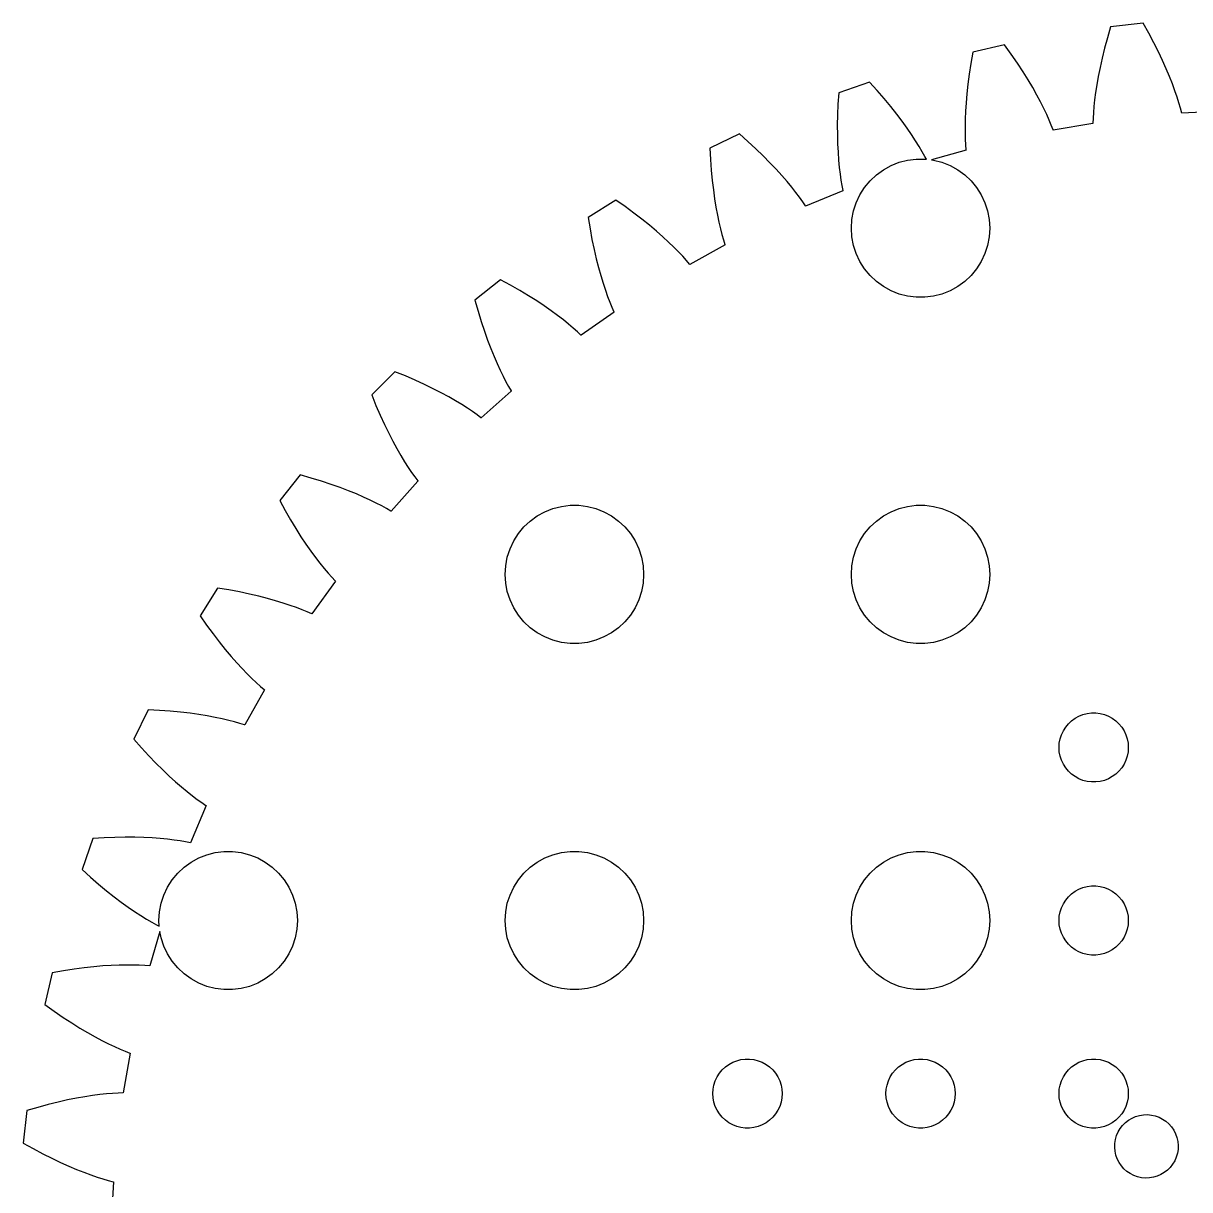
# Model space of a CAD drawing. Header units: metres. Extents: x -54 to 54, y -54 to 54.
# Drawn here: x -53.9 to -3.3, y 3.3 to 53.9 of the extents above; entities that cross this region are included whole.
import ezdxf

# ---------------------------------------------------------------- set-up
doc = ezdxf.new("R2010")
doc.units = ezdxf.units.M

msp = doc.modelspace()

# ---------------------------------------------------------------- linework, layer by layer
for p, q in [((-6.76447, 53.7177), (-6.90468, 53.2446)), ((-5.35844, 53.8762), (-6.76447, 53.7177)), ((-5.11647, 53.4461), (-5.35844, 53.8762)), ((-6.90468, 53.2446), (-7.02747, 52.7929)), ((-4.89624, 53.0331), (-5.11647, 53.4461)), ((-12.7364, 52.6226), (-12.8228, 52.1367)), ((-11.357, 52.9374), (-12.7364, 52.6226)), ((-11.0684, 52.5372), (-11.357, 52.9374)), ((-7.02747, 52.7929), (-7.13385, 52.3632)), ((-4.69691, 52.6378), (-4.89624, 53.0331)), ((-4.51752, 52.2611), (-4.69691, 52.6378)), ((-12.8228, 52.1367), (-12.8942, 51.6741)), ((-10.8033, 52.1514), (-11.0684, 52.5372)), ((-10.5609, 51.7809), (-10.8033, 52.1514)), ((-7.13385, 52.3632), (-7.22493, 51.9561)), ((-4.35709, 51.9036), (-4.51752, 52.2611)), ((-12.8942, 51.6741), (-12.9518, 51.2352)), ((-10.3405, 51.4267), (-10.5609, 51.7809)), ((-7.30177, 51.5718), (-7.36545, 51.2109)), ((-7.22493, 51.9561), (-7.30177, 51.5718)), ((-4.21471, 51.5659), (-4.35709, 51.9036)), ((-4.08936, 51.2488), (-4.21471, 51.5659)), ((-17.2127, 51.333), (-18.5482, 50.8657)), ((-16.8811, 50.9676), (-17.2127, 51.333)), ((-12.9518, 51.2352), (-12.9967, 50.8204)), ((-10.1411, 51.0894), (-10.3405, 51.4267)), ((-9.96176, 50.7698), (-10.1411, 51.0894)), ((-7.36545, 51.2109), (-7.41708, 50.8738)), ((-3.98003, 50.9527), (-4.08936, 51.2488)), ((-18.5482, 50.8657), (-18.5796, 50.3732)), ((-16.5744, 50.6139), (-16.8811, 50.9676)), ((-16.2922, 50.2729), (-16.5744, 50.6139)), ((-12.9967, 50.8204), (-13.0301, 50.43)), ((-9.80168, 50.4687), (-9.96176, 50.7698)), ((-7.45778, 50.5608), (-7.48868, 50.2723)), ((-7.41708, 50.8738), (-7.45778, 50.5608)), ((-3.88571, 50.6782), (-3.98003, 50.9527)), ((-3.80534, 50.4259), (-3.88571, 50.6782)), ((-18.5796, 50.3732), (-18.5988, 49.9055)), ((-16.0334, 49.9456), (-16.2922, 50.2729)), ((-13.0529, 50.0643), (-13.0665, 49.7235)), ((-13.0301, 50.43), (-13.0529, 50.0643)), ((-9.6599, 50.1867), (-9.80168, 50.4687)), ((-9.53543, 49.9245), (-9.6599, 50.1867)), ((-7.48868, 50.2723), (-7.51086, 50.0084)), ((-3.73788, 50.1962), (-3.80534, 50.4259)), ((-3.68224, 49.9895), (-3.73788, 50.1962)), ((-1.93741, 50.0735), (-3.6815, 49.9797)), ((-18.5988, 49.9055), (-18.6069, 49.463)), ((-15.7975, 49.6327), (-16.0334, 49.9456)), ((-15.5835, 49.3352), (-15.7975, 49.6327)), ((-13.0665, 49.7235), (-13.0719, 49.4079)), ((-9.42732, 49.6828), (-9.53543, 49.9245)), ((-9.33456, 49.4621), (-9.42732, 49.6828)), ((-7.53168, 49.5417), (-9.25433, 49.2532)), ((-7.52553, 49.7694), (-7.53378, 49.5556)), ((-7.53378, 49.5556), (-7.53168, 49.5417)), ((-7.51086, 50.0084), (-7.52553, 49.7694)), ((-3.6815, 49.9797), (-3.68224, 49.9895)), ((-22.8519, 49.083), (-24.1267, 48.4691)), ((-22.4815, 48.757), (-22.8519, 49.083)), ((-18.6069, 49.463), (-18.6051, 49.0457)), ((-18.6051, 49.0457), (-18.5945, 48.654)), ((-15.3908, 49.0539), (-15.5835, 49.3352)), ((-15.2183, 48.7896), (-15.3908, 49.0539)), ((-13.0719, 49.4079), (-13.0703, 49.1177)), ((-13.0703, 49.1177), (-13.0628, 48.853)), ((-9.25615, 49.2629), (-9.33456, 49.4621)), ((-9.25433, 49.2532), (-9.25615, 49.2629)), ((-22.1372, 48.4399), (-22.4815, 48.757)), ((-18.5945, 48.654), (-18.5763, 48.288)), ((-15.0652, 48.543), (-15.2183, 48.7896)), ((-14.9308, 48.3148), (-15.0652, 48.543)), ((-13.0628, 48.853), (-13.0506, 48.6139)), ((-13.0506, 48.6139), (-13.0349, 48.4005)), ((-24.1267, 48.4691), (-24.1028, 47.9762)), ((-21.8185, 48.1327), (-22.1372, 48.4399)), ((-21.5247, 47.8363), (-21.8185, 48.1327)), ((-18.5763, 48.288), (-18.5516, 47.9479)), ((-14.8139, 48.1059), (-14.9308, 48.3148)), ((-14.7505, 47.9864), (-14.8139, 48.1059)), ((-13.0312, 48.3869), (-14.5312, 47.9586)), ((-13.0349, 48.4005), (-13.0312, 48.3869)), ((-24.1028, 47.9762), (-24.0695, 47.5093)), ((-24.0695, 47.5093), (-24.028, 47.0686)), ((-21.2552, 47.5519), (-21.5247, 47.8363)), ((-21.0093, 47.2802), (-21.2552, 47.5519)), ((-18.5516, 47.9479), (-18.5217, 47.6337)), ((-18.5217, 47.6337), (-18.4875, 47.3455)), ((-16.9123, 47.3115), (-16.6075, 47.533)), ((-16.6075, 47.533), (-16.2773, 47.7145)), ((-16.2773, 47.7145), (-15.927, 47.8532)), ((-15.927, 47.8532), (-15.5621, 47.9469)), ((-15.5621, 47.9469), (-15.1884, 47.9941)), ((-15.1884, 47.9941), (-14.8116, 47.9941)), ((-14.8116, 47.9941), (-14.7505, 47.9864)), ((-14.5312, 47.9586), (-14.4379, 47.9469)), ((-14.4379, 47.9469), (-14.0729, 47.8532)), ((-14.0729, 47.8532), (-13.7227, 47.7145)), ((-13.7227, 47.7145), (-13.3925, 47.533)), ((-13.3925, 47.533), (-13.0877, 47.3115)), ((-24.028, 47.0686), (-23.9795, 46.6542)), ((-20.7863, 47.0222), (-21.0093, 47.2802)), ((-20.5853, 46.7789), (-20.7863, 47.0222)), ((-18.4875, 47.3455), (-18.4505, 47.0833)), ((-18.4505, 47.0833), (-18.4116, 46.847)), ((-17.427, 46.7634), (-17.1869, 47.0536)), ((-17.1869, 47.0536), (-16.9123, 47.3115)), ((-13.0877, 47.3115), (-12.8131, 47.0536)), ((-12.8131, 47.0536), (-12.5729, 46.7634)), ((-23.9795, 46.6542), (-23.9251, 46.2661)), ((-20.4056, 46.551), (-20.5853, 46.7789)), ((-20.2464, 46.3393), (-20.4056, 46.551)), ((-18.3669, 46.6236), (-19.9822, 45.9591)), ((-18.4116, 46.847), (-18.3721, 46.6367)), ((-18.3721, 46.6367), (-18.3669, 46.6236)), ((-17.6289, 46.4453), (-17.427, 46.7634)), ((-12.5729, 46.7634), (-12.3711, 46.4453)), ((-28.2038, 46.2158), (-29.4018, 45.463)), ((-27.7992, 45.9333), (-28.2038, 46.2158)), ((-23.9251, 46.2661), (-23.866, 45.9045)), ((-20.1069, 46.1448), (-20.2464, 46.3393)), ((-19.9861, 45.9681), (-20.1069, 46.1448)), ((-17.9057, 45.7461), (-17.7893, 46.1044)), ((-17.7893, 46.1044), (-17.6289, 46.4453)), ((-12.3711, 46.4453), (-12.2107, 46.1044)), ((-12.2107, 46.1044), (-12.0942, 45.7461)), ((-27.4215, 45.6567), (-27.7992, 45.9333)), ((-27.0705, 45.3871), (-27.4215, 45.6567)), ((-23.866, 45.9045), (-23.8034, 45.5693)), ((-23.8034, 45.5693), (-23.7385, 45.2604)), ((-19.9822, 45.9591), (-19.9861, 45.9681)), ((-17.9763, 45.376), (-17.9057, 45.7461)), ((-12.0942, 45.7461), (-12.0237, 45.376)), ((-29.4018, 45.463), (-29.3229, 44.9759)), ((-26.7454, 45.1255), (-27.0705, 45.3871)), ((-26.4457, 44.873), (-26.7454, 45.1255)), ((-23.7385, 45.2604), (-23.6723, 44.9778)), ((-18, 45), (-17.9763, 45.376)), ((-17.9763, 44.624), (-18, 45)), ((-12.0237, 45.376), (-12, 45)), ((-12, 45), (-12.0237, 44.624)), ((-29.3229, 44.9759), (-29.2375, 44.5157)), ((-29.2375, 44.5157), (-29.1469, 44.0824)), ((-26.1709, 44.6306), (-26.4457, 44.873)), ((-25.9204, 44.3992), (-26.1709, 44.6306)), ((-23.6723, 44.9778), (-23.6061, 44.7214)), ((-23.6061, 44.7214), (-23.541, 44.491)), ((-23.541, 44.491), (-23.4782, 44.2864)), ((-17.9057, 44.2539), (-17.9763, 44.624)), ((-12.0237, 44.624), (-12.0942, 44.2539)), ((-29.1469, 44.0824), (-29.0523, 43.676)), ((-25.6934, 44.1799), (-25.9204, 44.3992)), ((-25.4894, 43.9736), (-25.6934, 44.1799)), ((-25.3075, 43.7811), (-25.4894, 43.9736)), ((-23.4716, 44.274), (-25.0023, 43.4328)), ((-23.4782, 44.2864), (-23.4716, 44.274)), ((-17.7893, 43.8956), (-17.9057, 44.2539)), ((-12.0942, 44.2539), (-12.2107, 43.8956)), ((-29.0523, 43.676), (-28.9548, 43.2965)), ((-25.147, 43.6034), (-25.3075, 43.7811)), ((-25.0072, 43.4414), (-25.147, 43.6034)), ((-17.6289, 43.5547), (-17.7893, 43.8956)), ((-17.427, 43.2366), (-17.6289, 43.5547)), ((-12.3711, 43.5547), (-12.5729, 43.2366)), ((-12.2107, 43.8956), (-12.3711, 43.5547)), ((-28.9548, 43.2965), (-28.8556, 42.9437)), ((-25.0023, 43.4328), (-25.0072, 43.4414)), ((-17.1869, 42.9464), (-17.427, 43.2366)), ((-12.5729, 43.2366), (-12.8131, 42.9464)), ((-33.201, 42.7674), (-34.3072, 41.8852)), ((-32.7673, 42.532), (-33.201, 42.7674)), ((-32.3611, 42.2994), (-32.7673, 42.532)), ((-28.8556, 42.9437), (-28.7559, 42.6176)), ((-28.7559, 42.6176), (-28.6568, 42.3179)), ((-16.9123, 42.6885), (-17.1869, 42.9464)), ((-16.6075, 42.467), (-16.9123, 42.6885)), ((-16.2773, 42.2855), (-16.6075, 42.467)), ((-13.3925, 42.467), (-13.7227, 42.2855)), ((-13.0877, 42.6885), (-13.3925, 42.467)), ((-12.8131, 42.9464), (-13.0877, 42.6885)), ((-31.982, 42.0708), (-32.3611, 42.2994)), ((-31.6297, 41.8473), (-31.982, 42.0708)), ((-28.6568, 42.3179), (-28.5594, 42.0445)), ((-28.5594, 42.0445), (-28.4649, 41.7972)), ((-15.927, 42.1468), (-16.2773, 42.2855)), ((-15.5621, 42.0531), (-15.927, 42.1468)), ((-15.1884, 42.0059), (-15.5621, 42.0531)), ((-14.8116, 42.0059), (-15.1884, 42.0059)), ((-14.4379, 42.0531), (-14.8116, 42.0059)), ((-14.0729, 42.1468), (-14.4379, 42.0531)), ((-13.7227, 42.2855), (-14.0729, 42.1468)), ((-34.3072, 41.8852), (-34.1742, 41.41)), ((-31.3036, 41.6299), (-31.6297, 41.8473)), ((-31.0034, 41.4198), (-31.3036, 41.6299)), ((-28.4649, 41.7972), (-28.3744, 41.5755)), ((-28.3744, 41.5755), (-28.2891, 41.3792)), ((-34.1742, 41.41), (-34.0379, 40.9622)), ((-34.0379, 40.9622), (-33.8993, 40.5418)), ((-30.7286, 41.2179), (-31.0034, 41.4198)), ((-30.4785, 41.0254), (-30.7286, 41.2179)), ((-30.2526, 40.8432), (-30.4785, 41.0254)), ((-28.2811, 41.3677), (-29.708, 40.3603)), ((-28.2891, 41.3792), (-28.2811, 41.3677)), ((-33.8993, 40.5418), (-33.7598, 40.1485)), ((-30.0503, 40.6723), (-30.2526, 40.8432)), ((-29.8709, 40.5137), (-30.0503, 40.6723)), ((-29.7139, 40.3683), (-29.8709, 40.5137)), ((-33.7598, 40.1485), (-33.6205, 39.7823)), ((-29.708, 40.3603), (-29.7139, 40.3683)), ((-33.6205, 39.7823), (-33.4824, 39.4429)), ((-33.4824, 39.4429), (-33.3467, 39.13)), ((-33.3467, 39.13), (-33.2147, 38.8433)), ((-37.7806, 38.7811), (-38.7811, 37.7806)), ((-37.3233, 38.5958), (-37.7806, 38.7811)), ((-36.8936, 38.4101), (-37.3233, 38.5958)), ((-36.4913, 38.2254), (-36.8936, 38.4101)), ((-33.2147, 38.8433), (-33.0873, 38.5825)), ((-33.0873, 38.5825), (-32.9657, 38.3473)), ((-36.1162, 38.0428), (-36.4913, 38.2254)), ((-35.7679, 37.8633), (-36.1162, 38.0428)), ((-32.735, 37.9411), (-34.0402, 36.7803)), ((-32.9657, 38.3473), (-32.851, 38.1371)), ((-32.851, 38.1371), (-32.7442, 37.9517)), ((-32.7442, 37.9517), (-32.735, 37.9411)), ((-38.7811, 37.7806), (-38.5958, 37.3233)), ((-35.446, 37.688), (-35.7679, 37.8633)), ((-35.1503, 37.5182), (-35.446, 37.688)), ((-34.8802, 37.3549), (-35.1503, 37.5182)), ((-38.5958, 37.3233), (-38.4101, 36.8936)), ((-38.4101, 36.8936), (-38.2254, 36.4913)), ((-34.6353, 37.1991), (-34.8802, 37.3549)), ((-34.4152, 37.052), (-34.6353, 37.1991)), ((-34.2192, 36.9144), (-34.4152, 37.052)), ((-34.0469, 36.7876), (-34.2192, 36.9144)), ((-38.2254, 36.4913), (-38.0428, 36.1162)), ((-34.0402, 36.7803), (-34.0469, 36.7876)), ((-38.0428, 36.1162), (-37.8633, 35.7679)), ((-37.8633, 35.7679), (-37.688, 35.446)), ((-37.688, 35.446), (-37.5182, 35.1503)), ((-37.5182, 35.1503), (-37.3549, 34.8802)), ((-37.3549, 34.8802), (-37.1991, 34.6353)), ((-37.1991, 34.6353), (-37.052, 34.4152)), ((-37.052, 34.4152), (-36.9144, 34.2192)), ((-41.8852, 34.3072), (-42.7674, 33.201)), ((-41.41, 34.1742), (-41.8852, 34.3072)), ((-40.9622, 34.0379), (-41.41, 34.1742)), ((-40.5418, 33.8993), (-40.9622, 34.0379)), ((-40.1485, 33.7598), (-40.5418, 33.8993)), ((-36.7773, 34.0373), (-37.9442, 32.7377)), ((-36.9144, 34.2192), (-36.7876, 34.0469)), ((-36.7876, 34.0469), (-36.7773, 34.0373)), ((-39.7823, 33.6205), (-40.1485, 33.7598)), ((-39.4429, 33.4824), (-39.7823, 33.6205)), ((-39.13, 33.3467), (-39.4429, 33.4824)), ((-42.7674, 33.201), (-42.532, 32.7673)), ((-38.8433, 33.2147), (-39.13, 33.3467)), ((-38.5825, 33.0873), (-38.8433, 33.2147)), ((-38.3473, 32.9657), (-38.5825, 33.0873)), ((-38.1371, 32.851), (-38.3473, 32.9657)), ((-37.9517, 32.7442), (-38.1371, 32.851)), ((-31.2773, 32.7145), (-30.927, 32.8532)), ((-30.927, 32.8532), (-30.5621, 32.9469)), ((-30.5621, 32.9469), (-30.1884, 32.9941)), ((-30.1884, 32.9941), (-29.8116, 32.9941)), ((-29.8116, 32.9941), (-29.4379, 32.9469)), ((-29.4379, 32.9469), (-29.0729, 32.8532)), ((-29.0729, 32.8532), (-28.7227, 32.7145)), ((-16.2773, 32.7145), (-15.927, 32.8532)), ((-15.927, 32.8532), (-15.5621, 32.9469)), ((-15.5621, 32.9469), (-15.1884, 32.9941)), ((-15.1884, 32.9941), (-14.8116, 32.9941)), ((-14.8116, 32.9941), (-14.4379, 32.9469)), ((-14.4379, 32.9469), (-14.0729, 32.8532)), ((-14.0729, 32.8532), (-13.7227, 32.7145)), ((-42.532, 32.7673), (-42.2994, 32.3611)), ((-42.2994, 32.3611), (-42.0708, 31.982)), ((-37.9442, 32.7377), (-37.9517, 32.7442)), ((-31.9123, 32.3115), (-31.6075, 32.533)), ((-31.6075, 32.533), (-31.2773, 32.7145)), ((-28.7227, 32.7145), (-28.3925, 32.533)), ((-28.3925, 32.533), (-28.0877, 32.3115)), ((-16.9123, 32.3115), (-16.6075, 32.533)), ((-16.6075, 32.533), (-16.2773, 32.7145)), ((-13.7227, 32.7145), (-13.3925, 32.533)), ((-13.3925, 32.533), (-13.0877, 32.3115)), ((-42.0708, 31.982), (-41.8473, 31.6297)), ((-32.427, 31.7634), (-32.1869, 32.0536)), ((-32.1869, 32.0536), (-31.9123, 32.3115)), ((-28.0877, 32.3115), (-27.8131, 32.0536)), ((-27.8131, 32.0536), (-27.5729, 31.7634)), ((-17.427, 31.7634), (-17.1869, 32.0536)), ((-17.1869, 32.0536), (-16.9123, 32.3115)), ((-13.0877, 32.3115), (-12.8131, 32.0536)), ((-12.8131, 32.0536), (-12.5729, 31.7634)), ((-41.8473, 31.6297), (-41.6299, 31.3036)), ((-32.7893, 31.1044), (-32.6289, 31.4453)), ((-32.6289, 31.4453), (-32.427, 31.7634)), ((-27.5729, 31.7634), (-27.3711, 31.4453)), ((-27.3711, 31.4453), (-27.2107, 31.1044)), ((-17.7893, 31.1044), (-17.6289, 31.4453)), ((-17.6289, 31.4453), (-17.427, 31.7634)), ((-12.5729, 31.7634), (-12.3711, 31.4453)), ((-12.3711, 31.4453), (-12.2107, 31.1044)), ((-41.6299, 31.3036), (-41.4198, 31.0034)), ((-41.4198, 31.0034), (-41.2179, 30.7286)), ((-32.9057, 30.7461), (-32.7893, 31.1044)), ((-27.2107, 31.1044), (-27.0942, 30.7461)), ((-17.9057, 30.7461), (-17.7893, 31.1044)), ((-12.2107, 31.1044), (-12.0942, 30.7461)), ((-41.2179, 30.7286), (-41.0254, 30.4785)), ((-41.0254, 30.4785), (-40.8432, 30.2526)), ((-33, 30), (-32.9763, 30.376)), ((-32.9763, 30.376), (-32.9057, 30.7461)), ((-27.0942, 30.7461), (-27.0237, 30.376)), ((-27.0237, 30.376), (-27, 30)), ((-18, 30), (-17.9763, 30.376)), ((-17.9763, 30.376), (-17.9057, 30.7461)), ((-12.0942, 30.7461), (-12.0237, 30.376)), ((-12.0237, 30.376), (-12, 30)), ((-40.8432, 30.2526), (-40.6723, 30.0503)), ((-40.6723, 30.0503), (-40.5137, 29.8709)), ((-40.5137, 29.8709), (-40.3683, 29.7139)), ((-32.9763, 29.624), (-33, 30)), ((-27, 30), (-27.0237, 29.624)), ((-17.9763, 29.624), (-18, 30)), ((-12, 30), (-12.0237, 29.624)), ((-45.463, 29.4018), (-46.2158, 28.2038)), ((-44.9759, 29.3229), (-45.463, 29.4018)), ((-44.5157, 29.2375), (-44.9759, 29.3229)), ((-40.357, 29.7056), (-41.3711, 28.2835)), ((-40.3683, 29.7139), (-40.357, 29.7056)), ((-32.9057, 29.2539), (-32.9763, 29.624)), ((-27.0237, 29.624), (-27.0942, 29.2539)), ((-17.9057, 29.2539), (-17.9763, 29.624)), ((-12.0237, 29.624), (-12.0942, 29.2539)), ((-44.0824, 29.1469), (-44.5157, 29.2375)), ((-43.676, 29.0523), (-44.0824, 29.1469)), ((-43.2965, 28.9548), (-43.676, 29.0523)), ((-42.9437, 28.8556), (-43.2965, 28.9548)), ((-42.6176, 28.7559), (-42.9437, 28.8556)), ((-32.7893, 28.8956), (-32.9057, 29.2539)), ((-32.6289, 28.5547), (-32.7893, 28.8956)), ((-27.2107, 28.8956), (-27.3711, 28.5547)), ((-27.0942, 29.2539), (-27.2107, 28.8956)), ((-17.7893, 28.8956), (-17.9057, 29.2539)), ((-17.6289, 28.5547), (-17.7893, 28.8956)), ((-12.2107, 28.8956), (-12.3711, 28.5547)), ((-12.0942, 29.2539), (-12.2107, 28.8956)), ((-42.3179, 28.6568), (-42.6176, 28.7559)), ((-42.0445, 28.5594), (-42.3179, 28.6568)), ((-41.7972, 28.4649), (-42.0445, 28.5594)), ((-41.5755, 28.3744), (-41.7972, 28.4649)), ((-41.3792, 28.2891), (-41.5755, 28.3744)), ((-32.427, 28.2366), (-32.6289, 28.5547)), ((-27.3711, 28.5547), (-27.5729, 28.2366)), ((-17.427, 28.2366), (-17.6289, 28.5547)), ((-12.3711, 28.5547), (-12.5729, 28.2366)), ((-46.2158, 28.2038), (-45.9333, 27.7992)), ((-45.9333, 27.7992), (-45.6567, 27.4215)), ((-41.3711, 28.2835), (-41.3792, 28.2891)), ((-32.1869, 27.9464), (-32.427, 28.2366)), ((-31.9123, 27.6884), (-32.1869, 27.9464)), ((-27.8131, 27.9464), (-28.0877, 27.6884)), ((-27.5729, 28.2366), (-27.8131, 27.9464)), ((-17.1869, 27.9464), (-17.427, 28.2366)), ((-16.9123, 27.6884), (-17.1869, 27.9464)), ((-12.8131, 27.9464), (-13.0877, 27.6884)), ((-12.5729, 28.2366), (-12.8131, 27.9464)), ((-45.6567, 27.4215), (-45.3871, 27.0705)), ((-31.6075, 27.467), (-31.9123, 27.6884)), ((-31.2773, 27.2855), (-31.6075, 27.467)), ((-28.3925, 27.467), (-28.7227, 27.2855)), ((-28.0877, 27.6884), (-28.3925, 27.467)), ((-16.6075, 27.467), (-16.9123, 27.6884)), ((-16.2773, 27.2855), (-16.6075, 27.467)), ((-13.3925, 27.467), (-13.7227, 27.2855)), ((-13.0877, 27.6884), (-13.3925, 27.467)), ((-45.3871, 27.0705), (-45.1255, 26.7454)), ((-30.927, 27.1468), (-31.2773, 27.2855)), ((-30.5621, 27.0531), (-30.927, 27.1468)), ((-30.1884, 27.0059), (-30.5621, 27.0531)), ((-29.8116, 27.0059), (-30.1884, 27.0059)), ((-29.4379, 27.0531), (-29.8116, 27.0059)), ((-29.0729, 27.1468), (-29.4379, 27.0531)), ((-28.7227, 27.2855), (-29.0729, 27.1468)), ((-15.927, 27.1468), (-16.2773, 27.2855)), ((-15.5621, 27.0531), (-15.927, 27.1468)), ((-15.1884, 27.0059), (-15.5621, 27.0531)), ((-14.8116, 27.0059), (-15.1884, 27.0059)), ((-14.4379, 27.0531), (-14.8116, 27.0059)), ((-14.0729, 27.1468), (-14.4379, 27.0531)), ((-13.7227, 27.2855), (-14.0729, 27.1468)), ((-45.1255, 26.7454), (-44.873, 26.4457)), ((-44.873, 26.4457), (-44.6306, 26.1709)), ((-44.6306, 26.1709), (-44.3992, 25.9204)), ((-44.3992, 25.9204), (-44.1799, 25.6934)), ((-44.1799, 25.6934), (-43.9736, 25.4894)), ((-43.9736, 25.4894), (-43.7811, 25.3075)), ((-43.7811, 25.3075), (-43.6034, 25.147)), ((-43.4292, 25.0002), (-44.2777, 23.4736)), ((-43.6034, 25.147), (-43.4414, 25.0072)), ((-43.4414, 25.0072), (-43.4292, 25.0002)), ((-48.4691, 24.1267), (-49.083, 22.8519)), ((-47.9762, 24.1028), (-48.4691, 24.1267)), ((-47.5093, 24.0695), (-47.9762, 24.1028)), ((-47.0686, 24.028), (-47.5093, 24.0695)), ((-46.6542, 23.9795), (-47.0686, 24.028)), ((-46.2661, 23.9251), (-46.6542, 23.9795)), ((-45.9045, 23.866), (-46.2661, 23.9251)), ((-45.5693, 23.8034), (-45.9045, 23.866)), ((-45.2604, 23.7385), (-45.5693, 23.8034)), ((-8.45613, 23.6558), (-8.30373, 23.7665)), ((-8.30373, 23.7665), (-8.13866, 23.8572)), ((-8.13866, 23.8572), (-7.96352, 23.9266)), ((-7.96352, 23.9266), (-7.78107, 23.9734)), ((-7.78107, 23.9734), (-7.59418, 23.997)), ((-7.59418, 23.997), (-7.40581, 23.997)), ((-7.40581, 23.997), (-7.21892, 23.9734)), ((-7.21892, 23.9734), (-7.03647, 23.9266)), ((-7.03647, 23.9266), (-6.86133, 23.8572)), ((-6.86133, 23.8572), (-6.69626, 23.7665)), ((-6.69626, 23.7665), (-6.54385, 23.6558)), ((-44.9778, 23.6723), (-45.2604, 23.7385)), ((-44.7214, 23.6061), (-44.9778, 23.6723)), ((-44.491, 23.541), (-44.7214, 23.6061)), ((-44.2864, 23.4782), (-44.491, 23.541)), ((-44.2777, 23.4736), (-44.2864, 23.4782)), ((-8.81445, 23.2226), (-8.71352, 23.3817)), ((-8.71352, 23.3817), (-8.59344, 23.5268)), ((-8.59344, 23.5268), (-8.45613, 23.6558)), ((-6.54385, 23.6558), (-6.40654, 23.5268)), ((-6.40654, 23.5268), (-6.28647, 23.3817)), ((-6.28647, 23.3817), (-6.18553, 23.2226)), ((-49.083, 22.8519), (-48.757, 22.4815)), ((-8.98816, 22.688), (-8.95287, 22.873)), ((-8.95287, 22.873), (-8.89465, 23.0522)), ((-8.89465, 23.0522), (-8.81445, 23.2226)), ((-6.18553, 23.2226), (-6.10533, 23.0522)), ((-6.10533, 23.0522), (-6.04712, 22.873)), ((-6.04712, 22.873), (-6.01183, 22.688)), ((-48.757, 22.4815), (-48.4399, 22.1372)), ((-9, 22.5), (-8.98816, 22.688)), ((-8.98816, 22.312), (-9, 22.5)), ((-8.95287, 22.127), (-8.98816, 22.312)), ((-6.01183, 22.312), (-6.04712, 22.127)), ((-6.01183, 22.688), (-6, 22.5)), ((-6, 22.5), (-6.01183, 22.312)), ((-48.4399, 22.1372), (-48.1327, 21.8185)), ((-48.1327, 21.8185), (-47.8363, 21.5247)), ((-8.89465, 21.9478), (-8.95287, 22.127)), ((-8.81445, 21.7774), (-8.89465, 21.9478)), ((-8.71352, 21.6183), (-8.81445, 21.7774)), ((-6.18553, 21.7774), (-6.28647, 21.6183)), ((-6.10533, 21.9478), (-6.18553, 21.7774)), ((-6.04712, 22.127), (-6.10533, 21.9478)), ((-47.8363, 21.5247), (-47.5519, 21.2552)), ((-47.5519, 21.2552), (-47.2802, 21.0093)), ((-8.59344, 21.4732), (-8.71352, 21.6183)), ((-8.45613, 21.3442), (-8.59344, 21.4732)), ((-8.30373, 21.2335), (-8.45613, 21.3442)), ((-8.13866, 21.1427), (-8.30373, 21.2335)), ((-6.69626, 21.2335), (-6.86133, 21.1427)), ((-6.54385, 21.3442), (-6.69626, 21.2335)), ((-6.40654, 21.4732), (-6.54385, 21.3442)), ((-6.28647, 21.6183), (-6.40654, 21.4732)), ((-47.2802, 21.0093), (-47.0222, 20.7863)), ((-47.0222, 20.7863), (-46.7789, 20.5853)), ((-7.96352, 21.0734), (-8.13866, 21.1427)), ((-7.78107, 21.0266), (-7.96352, 21.0734)), ((-7.59418, 21.003), (-7.78107, 21.0266)), ((-7.40581, 21.003), (-7.59418, 21.003)), ((-7.21892, 21.0266), (-7.40581, 21.003)), ((-7.03647, 21.0734), (-7.21892, 21.0266)), ((-6.86133, 21.1427), (-7.03647, 21.0734)), ((-46.7789, 20.5853), (-46.551, 20.4056)), ((-46.551, 20.4056), (-46.3393, 20.2464)), ((-46.3393, 20.2464), (-46.1448, 20.1069)), ((-45.9553, 19.9805), (-46.6275, 18.3684)), ((-46.1448, 20.1069), (-45.9681, 19.9861)), ((-45.9681, 19.9861), (-45.9553, 19.9805)), ((-50.8657, 18.5482), (-51.333, 17.2127)), ((-50.3732, 18.5796), (-50.8657, 18.5482)), ((-49.9055, 18.5988), (-50.3732, 18.5796)), ((-49.463, 18.6069), (-49.9055, 18.5988)), ((-49.0457, 18.6051), (-49.463, 18.6069)), ((-48.654, 18.5945), (-49.0457, 18.6051)), ((-48.288, 18.5763), (-48.654, 18.5945)), ((-47.9479, 18.5516), (-48.288, 18.5763)), ((-47.6337, 18.5217), (-47.9479, 18.5516)), ((-47.3455, 18.4875), (-47.6337, 18.5217)), ((-47.0833, 18.4505), (-47.3455, 18.4875)), ((-46.847, 18.4116), (-47.0833, 18.4505)), ((-46.6367, 18.3721), (-46.847, 18.4116)), ((-46.6275, 18.3684), (-46.6367, 18.3721)), ((-46.6075, 17.533), (-46.2773, 17.7145)), ((-46.2773, 17.7145), (-45.927, 17.8532)), ((-45.927, 17.8532), (-45.5621, 17.9469)), ((-45.5621, 17.9469), (-45.1884, 17.9941)), ((-45.1884, 17.9941), (-44.8116, 17.9941)), ((-44.8116, 17.9941), (-44.4379, 17.9469)), ((-44.4379, 17.9469), (-44.0729, 17.8532)), ((-44.0729, 17.8532), (-43.7227, 17.7145)), ((-43.7227, 17.7145), (-43.3925, 17.533)), ((-31.6075, 17.533), (-31.2773, 17.7145)), ((-31.2773, 17.7145), (-30.927, 17.8532)), ((-30.927, 17.8532), (-30.5621, 17.9469)), ((-30.5621, 17.9469), (-30.1884, 17.9941)), ((-30.1884, 17.9941), (-29.8116, 17.9941)), ((-29.8116, 17.9941), (-29.4379, 17.9469)), ((-29.4379, 17.9469), (-29.0729, 17.8532)), ((-29.0729, 17.8532), (-28.7227, 17.7145)), ((-28.7227, 17.7145), (-28.3925, 17.533)), ((-16.6075, 17.533), (-16.2773, 17.7145)), ((-16.2773, 17.7145), (-15.927, 17.8532)), ((-15.927, 17.8532), (-15.5621, 17.9469)), ((-15.5621, 17.9469), (-15.1884, 17.9941)), ((-15.1884, 17.9941), (-14.8116, 17.9941)), ((-14.8116, 17.9941), (-14.4379, 17.9469)), ((-14.4379, 17.9469), (-14.0729, 17.8532)), ((-14.0729, 17.8532), (-13.7227, 17.7145)), ((-13.7227, 17.7145), (-13.3925, 17.533)), ((-51.333, 17.2127), (-50.9676, 16.8811)), ((-47.1869, 17.0536), (-46.9123, 17.3115)), ((-46.9123, 17.3115), (-46.6075, 17.533)), ((-43.3925, 17.533), (-43.0877, 17.3115)), ((-43.0877, 17.3115), (-42.8131, 17.0536)), ((-32.1869, 17.0536), (-31.9123, 17.3115)), ((-31.9123, 17.3115), (-31.6075, 17.533)), ((-28.3925, 17.533), (-28.0877, 17.3115)), ((-28.0877, 17.3115), (-27.8131, 17.0536)), ((-17.1869, 17.0536), (-16.9123, 17.3115)), ((-16.9123, 17.3115), (-16.6075, 17.533)), ((-13.3925, 17.533), (-13.0877, 17.3115)), ((-13.0877, 17.3115), (-12.8131, 17.0536)), ((-50.9676, 16.8811), (-50.6139, 16.5744)), ((-47.6289, 16.4453), (-47.427, 16.7634)), ((-47.427, 16.7634), (-47.1869, 17.0536)), ((-42.8131, 17.0536), (-42.5729, 16.7634)), ((-42.5729, 16.7634), (-42.3711, 16.4453)), ((-32.6289, 16.4453), (-32.427, 16.7634)), ((-32.427, 16.7634), (-32.1869, 17.0536)), ((-27.8131, 17.0536), (-27.5729, 16.7634)), ((-27.5729, 16.7634), (-27.3711, 16.4453)), ((-17.6289, 16.4453), (-17.427, 16.7634)), ((-17.427, 16.7634), (-17.1869, 17.0536)), ((-12.8131, 17.0536), (-12.5729, 16.7634)), ((-12.5729, 16.7634), (-12.3711, 16.4453)), ((-50.6139, 16.5744), (-50.2729, 16.2922)), ((-50.2729, 16.2922), (-49.9456, 16.0334)), ((-47.7893, 16.1044), (-47.6289, 16.4453)), ((-42.3711, 16.4453), (-42.2107, 16.1044)), ((-32.7893, 16.1044), (-32.6289, 16.4453)), ((-27.3711, 16.4453), (-27.2107, 16.1044)), ((-17.7893, 16.1044), (-17.6289, 16.4453)), ((-12.3711, 16.4453), (-12.2107, 16.1044)), ((-8.45613, 16.1558), (-8.30373, 16.2665)), ((-8.30373, 16.2665), (-8.13866, 16.3572)), ((-8.13866, 16.3572), (-7.96352, 16.4266)), ((-7.96352, 16.4266), (-7.78107, 16.4734)), ((-7.78107, 16.4734), (-7.59418, 16.497)), ((-7.59418, 16.497), (-7.40581, 16.497)), ((-7.40581, 16.497), (-7.21892, 16.4734)), ((-7.21892, 16.4734), (-7.03647, 16.4266)), ((-7.03647, 16.4266), (-6.86133, 16.3572)), ((-6.86133, 16.3572), (-6.69626, 16.2665)), ((-6.69626, 16.2665), (-6.54385, 16.1558)), ((-49.9456, 16.0334), (-49.6327, 15.7975)), ((-49.6327, 15.7975), (-49.3352, 15.5835)), ((-47.9763, 15.376), (-47.9057, 15.7461)), ((-47.9057, 15.7461), (-47.7893, 16.1044)), ((-42.2107, 16.1044), (-42.0942, 15.7461)), ((-42.0942, 15.7461), (-42.0237, 15.376)), ((-32.9763, 15.376), (-32.9057, 15.7461)), ((-32.9057, 15.7461), (-32.7893, 16.1044)), ((-27.2107, 16.1044), (-27.0942, 15.7461)), ((-27.0942, 15.7461), (-27.0237, 15.376)), ((-17.9763, 15.376), (-17.9057, 15.7461)), ((-17.9057, 15.7461), (-17.7893, 16.1044)), ((-12.2107, 16.1044), (-12.0942, 15.7461)), ((-12.0942, 15.7461), (-12.0237, 15.376)), ((-8.89465, 15.5522), (-8.81445, 15.7226)), ((-8.81445, 15.7226), (-8.71352, 15.8817)), ((-8.71352, 15.8817), (-8.59344, 16.0268)), ((-8.59344, 16.0268), (-8.45613, 16.1558)), ((-6.54385, 16.1558), (-6.40654, 16.0268)), ((-6.40654, 16.0268), (-6.28647, 15.8817)), ((-6.28647, 15.8817), (-6.18553, 15.7226)), ((-6.18553, 15.7226), (-6.10533, 15.5522)), ((-49.3352, 15.5835), (-49.0539, 15.3908)), ((-49.0539, 15.3908), (-48.7896, 15.2183)), ((-48.7896, 15.2183), (-48.543, 15.0652)), ((-48, 15), (-47.9763, 15.376)), ((-42.0237, 15.376), (-42, 15)), ((-33, 15), (-32.9763, 15.376)), ((-27.0237, 15.376), (-27, 15)), ((-18, 15), (-17.9763, 15.376)), ((-12.0237, 15.376), (-12, 15)), ((-9, 15), (-8.98816, 15.188)), ((-8.98816, 15.188), (-8.95287, 15.373)), ((-8.95287, 15.373), (-8.89465, 15.5522)), ((-6.10533, 15.5522), (-6.04712, 15.373)), ((-6.04712, 15.373), (-6.01183, 15.188)), ((-6.01183, 15.188), (-6, 15)), ((-48.543, 15.0652), (-48.3148, 14.9308)), ((-48.3148, 14.9308), (-48.1059, 14.8139)), ((-48.1059, 14.8139), (-47.9842, 14.7494)), ((-47.9842, 14.7494), (-48, 15)), ((-42, 15), (-42.0237, 14.624)), ((-32.9763, 14.624), (-33, 15)), ((-27, 15), (-27.0237, 14.624)), ((-17.9763, 14.624), (-18, 15)), ((-12, 15), (-12.0237, 14.624)), ((-8.98816, 14.812), (-9, 15)), ((-8.95287, 14.627), (-8.98816, 14.812)), ((-6.01183, 14.812), (-6.04712, 14.627)), ((-6, 15), (-6.01183, 14.812)), ((-47.9573, 14.5241), (-48.3909, 13.0323)), ((-47.9057, 14.2539), (-47.9573, 14.5241)), ((-47.7893, 13.8956), (-47.9057, 14.2539)), ((-42.0942, 14.2539), (-42.2107, 13.8956)), ((-42.0237, 14.624), (-42.0942, 14.2539)), ((-32.9057, 14.2539), (-32.9763, 14.624)), ((-32.7893, 13.8956), (-32.9057, 14.2539)), ((-27.0942, 14.2539), (-27.2107, 13.8956)), ((-27.0237, 14.624), (-27.0942, 14.2539)), ((-17.9057, 14.2539), (-17.9763, 14.624)), ((-17.7893, 13.8956), (-17.9057, 14.2539)), ((-12.0942, 14.2539), (-12.2107, 13.8956)), ((-12.0237, 14.624), (-12.0942, 14.2539)), ((-8.89465, 14.4478), (-8.95287, 14.627)), ((-8.81445, 14.2774), (-8.89465, 14.4478)), ((-8.71352, 14.1183), (-8.81445, 14.2774)), ((-6.18553, 14.2774), (-6.28647, 14.1183)), ((-6.10533, 14.4478), (-6.18553, 14.2774)), ((-6.04712, 14.627), (-6.10533, 14.4478)), ((-47.6289, 13.5547), (-47.7893, 13.8956)), ((-42.2107, 13.8956), (-42.3711, 13.5547)), ((-32.6289, 13.5547), (-32.7893, 13.8956)), ((-27.2107, 13.8956), (-27.3711, 13.5547)), ((-17.6289, 13.5547), (-17.7893, 13.8956)), ((-12.2107, 13.8956), (-12.3711, 13.5547)), ((-8.59344, 13.9732), (-8.71352, 14.1183)), ((-8.45613, 13.8442), (-8.59344, 13.9732)), ((-8.30373, 13.7335), (-8.45613, 13.8442)), ((-8.13866, 13.6427), (-8.30373, 13.7335)), ((-6.69626, 13.7335), (-6.86133, 13.6427)), ((-6.54385, 13.8442), (-6.69626, 13.7335)), ((-6.40654, 13.9732), (-6.54385, 13.8442)), ((-6.28647, 14.1183), (-6.40654, 13.9732)), ((-47.427, 13.2366), (-47.6289, 13.5547)), ((-47.1869, 12.9464), (-47.427, 13.2366)), ((-42.5729, 13.2366), (-42.8131, 12.9464)), ((-42.3711, 13.5547), (-42.5729, 13.2366)), ((-32.427, 13.2366), (-32.6289, 13.5547)), ((-32.1869, 12.9464), (-32.427, 13.2366)), ((-27.5729, 13.2366), (-27.8131, 12.9464)), ((-27.3711, 13.5547), (-27.5729, 13.2366)), ((-17.427, 13.2366), (-17.6289, 13.5547)), ((-17.1869, 12.9464), (-17.427, 13.2366)), ((-12.5729, 13.2366), (-12.8131, 12.9464)), ((-12.3711, 13.5547), (-12.5729, 13.2366)), ((-7.96352, 13.5734), (-8.13866, 13.6427)), ((-7.78107, 13.5266), (-7.96352, 13.5734)), ((-7.59418, 13.5029), (-7.78107, 13.5266)), ((-7.40581, 13.5029), (-7.59418, 13.5029)), ((-7.21892, 13.5266), (-7.40581, 13.5029)), ((-7.03647, 13.5734), (-7.21892, 13.5266)), ((-6.86133, 13.6427), (-7.03647, 13.5734)), ((-52.6226, 12.7364), (-52.9374, 11.357)), ((-52.1367, 12.8228), (-52.6226, 12.7364)), ((-51.6741, 12.8942), (-52.1367, 12.8228)), ((-51.2352, 12.9518), (-51.6741, 12.8942)), ((-50.8204, 12.9967), (-51.2352, 12.9518)), ((-50.43, 13.0301), (-50.8204, 12.9967)), ((-50.0643, 13.0529), (-50.43, 13.0301)), ((-49.7235, 13.0665), (-50.0643, 13.0529)), ((-49.4079, 13.0719), (-49.7235, 13.0665)), ((-49.1177, 13.0703), (-49.4079, 13.0719)), ((-48.853, 13.0628), (-49.1177, 13.0703)), ((-48.6139, 13.0506), (-48.853, 13.0628)), ((-48.4005, 13.0349), (-48.6139, 13.0506)), ((-48.3909, 13.0323), (-48.4005, 13.0349)), ((-46.9123, 12.6884), (-47.1869, 12.9464)), ((-46.6075, 12.467), (-46.9123, 12.6884)), ((-43.0877, 12.6884), (-43.3925, 12.467)), ((-42.8131, 12.9464), (-43.0877, 12.6884)), ((-31.9123, 12.6884), (-32.1869, 12.9464)), ((-31.6075, 12.467), (-31.9123, 12.6884)), ((-28.0877, 12.6884), (-28.3925, 12.467)), ((-27.8131, 12.9464), (-28.0877, 12.6884)), ((-16.9123, 12.6884), (-17.1869, 12.9464)), ((-16.6075, 12.467), (-16.9123, 12.6884)), ((-13.0877, 12.6884), (-13.3925, 12.467)), ((-12.8131, 12.9464), (-13.0877, 12.6884)), ((-46.2773, 12.2855), (-46.6075, 12.467)), ((-45.927, 12.1468), (-46.2773, 12.2855)), ((-45.5621, 12.0531), (-45.927, 12.1468)), ((-44.0729, 12.1468), (-44.4379, 12.0531)), ((-43.7227, 12.2855), (-44.0729, 12.1468)), ((-43.3925, 12.467), (-43.7227, 12.2855)), ((-31.2773, 12.2855), (-31.6075, 12.467)), ((-30.927, 12.1468), (-31.2773, 12.2855)), ((-30.5621, 12.0531), (-30.927, 12.1468)), ((-29.0729, 12.1468), (-29.4379, 12.0531)), ((-28.7227, 12.2855), (-29.0729, 12.1468)), ((-28.3925, 12.467), (-28.7227, 12.2855)), ((-16.2773, 12.2855), (-16.6075, 12.467)), ((-15.927, 12.1468), (-16.2773, 12.2855)), ((-15.5621, 12.0531), (-15.927, 12.1468)), ((-14.0729, 12.1468), (-14.4379, 12.0531)), ((-13.7227, 12.2855), (-14.0729, 12.1468)), ((-13.3925, 12.467), (-13.7227, 12.2855)), ((-45.1884, 12.0059), (-45.5621, 12.0531)), ((-44.8116, 12.0059), (-45.1884, 12.0059)), ((-44.4379, 12.0531), (-44.8116, 12.0059)), ((-30.1884, 12.0059), (-30.5621, 12.0531)), ((-29.8116, 12.0059), (-30.1884, 12.0059)), ((-29.4379, 12.0531), (-29.8116, 12.0059)), ((-15.1884, 12.0059), (-15.5621, 12.0531)), ((-14.8116, 12.0059), (-15.1884, 12.0059)), ((-14.4379, 12.0531), (-14.8116, 12.0059)), ((-52.9374, 11.357), (-52.5372, 11.0684)), ((-52.5372, 11.0684), (-52.1514, 10.8033)), ((-52.1514, 10.8033), (-51.7809, 10.5609)), ((-51.7809, 10.5609), (-51.4267, 10.3405)), ((-51.4267, 10.3405), (-51.0894, 10.1411)), ((-51.0894, 10.1411), (-50.7698, 9.96176)), ((-50.7698, 9.96176), (-50.4687, 9.80168)), ((-50.4687, 9.80168), (-50.1867, 9.6599)), ((-50.1867, 9.6599), (-49.9245, 9.53543)), ((-49.9245, 9.53543), (-49.6828, 9.42732)), ((-49.6828, 9.42732), (-49.4621, 9.33456)), ((-49.2491, 9.25356), (-49.5458, 7.5323)), ((-49.4621, 9.33456), (-49.2629, 9.25615)), ((-49.2629, 9.25615), (-49.2491, 9.25356)), ((-23.5934, 8.52681), (-23.4561, 8.65576)), ((-23.4561, 8.65576), (-23.3037, 8.76648)), ((-23.3037, 8.76648), (-23.1387, 8.85724)), ((-23.1387, 8.85724), (-22.9635, 8.92657)), ((-22.9635, 8.92657), (-22.7811, 8.97342)), ((-22.7811, 8.97342), (-22.5942, 8.99704)), ((-22.5942, 8.99704), (-22.4058, 8.99704)), ((-22.4058, 8.99704), (-22.2189, 8.97342)), ((-22.2189, 8.97342), (-22.0365, 8.92657)), ((-22.0365, 8.92657), (-21.8613, 8.85724)), ((-21.8613, 8.85724), (-21.6963, 8.76648)), ((-21.6963, 8.76648), (-21.5439, 8.65576)), ((-21.5439, 8.65576), (-21.4065, 8.52681)), ((-16.0934, 8.52681), (-15.9561, 8.65576)), ((-15.9561, 8.65576), (-15.8037, 8.76648)), ((-15.8037, 8.76648), (-15.6387, 8.85724)), ((-15.6387, 8.85724), (-15.4635, 8.92657)), ((-15.4635, 8.92657), (-15.2811, 8.97342)), ((-15.2811, 8.97342), (-15.0942, 8.99704)), ((-15.0942, 8.99704), (-14.9058, 8.99704)), ((-14.9058, 8.99704), (-14.7189, 8.97342)), ((-14.7189, 8.97342), (-14.5365, 8.92657)), ((-14.5365, 8.92657), (-14.3613, 8.85724)), ((-14.3613, 8.85724), (-14.1963, 8.76648)), ((-14.1963, 8.76648), (-14.0439, 8.65576)), ((-14.0439, 8.65576), (-13.9065, 8.52681)), ((-8.59344, 8.52681), (-8.45613, 8.65576)), ((-8.45613, 8.65576), (-8.30373, 8.76648)), ((-8.30373, 8.76648), (-8.13866, 8.85724)), ((-8.13866, 8.85724), (-7.96352, 8.92657)), ((-7.96352, 8.92657), (-7.78107, 8.97342)), ((-7.78107, 8.97342), (-7.59418, 8.99704)), ((-7.59418, 8.99704), (-7.40581, 8.99704)), ((-7.40581, 8.99704), (-7.21892, 8.97342)), ((-7.21892, 8.97342), (-7.03647, 8.92657)), ((-7.03647, 8.92657), (-6.86133, 8.85724)), ((-6.86133, 8.85724), (-6.69626, 8.76648)), ((-6.69626, 8.76648), (-6.54385, 8.65576)), ((-6.54385, 8.65576), (-6.40654, 8.52681)), ((-23.8947, 8.05219), (-23.8145, 8.22263)), ((-23.8145, 8.22263), (-23.7135, 8.38167)), ((-23.7135, 8.38167), (-23.5934, 8.52681)), ((-21.4065, 8.52681), (-21.2865, 8.38167)), ((-21.2865, 8.38167), (-21.1855, 8.22263)), ((-21.1855, 8.22263), (-21.1053, 8.05219)), ((-16.3947, 8.05219), (-16.3145, 8.22263)), ((-16.3145, 8.22263), (-16.2135, 8.38167)), ((-16.2135, 8.38167), (-16.0934, 8.52681)), ((-13.9065, 8.52681), (-13.7865, 8.38167)), ((-13.7865, 8.38167), (-13.6855, 8.22263)), ((-13.6855, 8.22263), (-13.6053, 8.05219)), ((-8.89465, 8.05219), (-8.81445, 8.22263)), ((-8.81445, 8.22263), (-8.71352, 8.38167)), ((-8.71352, 8.38167), (-8.59344, 8.52681)), ((-6.40654, 8.52681), (-6.28647, 8.38167)), ((-6.28647, 8.38167), (-6.18553, 8.22263)), ((-6.18553, 8.22263), (-6.10533, 8.05219)), ((-24, 7.5), (-23.9882, 7.68799)), ((-23.9882, 7.68799), (-23.9529, 7.87303)), ((-23.9529, 7.87303), (-23.8947, 8.05219)), ((-21.1053, 8.05219), (-21.0471, 7.87303)), ((-21.0471, 7.87303), (-21.0118, 7.68799)), ((-21.0118, 7.68799), (-21, 7.5)), ((-16.5, 7.5), (-16.4882, 7.68799)), ((-16.4882, 7.68799), (-16.4529, 7.87303)), ((-16.4529, 7.87303), (-16.3947, 8.05219)), ((-13.6053, 8.05219), (-13.5471, 7.87303)), ((-13.5471, 7.87303), (-13.5118, 7.68799)), ((-13.5118, 7.68799), (-13.5, 7.5)), ((-9, 7.5), (-8.98816, 7.68799)), ((-8.98816, 7.68799), (-8.95287, 7.87303)), ((-8.95287, 7.87303), (-8.89465, 8.05219)), ((-6.10533, 8.05219), (-6.04712, 7.87303)), ((-6.04712, 7.87303), (-6.01183, 7.68799)), ((-6.01183, 7.68799), (-6, 7.5)), ((-52.3632, 7.13385), (-52.7929, 7.02747)), ((-51.9561, 7.22493), (-52.3632, 7.13385)), ((-51.5718, 7.30177), (-51.9561, 7.22493)), ((-51.2109, 7.36545), (-51.5718, 7.30177)), ((-50.8738, 7.41708), (-51.2109, 7.36545)), ((-50.5608, 7.45778), (-50.8738, 7.41708)), ((-50.2723, 7.48868), (-50.5608, 7.45778)), ((-50.0084, 7.51086), (-50.2723, 7.48868)), ((-49.7694, 7.52553), (-50.0084, 7.51086)), ((-49.5556, 7.53378), (-49.7694, 7.52553)), ((-49.5458, 7.5323), (-49.5556, 7.53378)), ((-23.9882, 7.312), (-24, 7.5)), ((-23.9529, 7.12695), (-23.9882, 7.312)), ((-23.8947, 6.9478), (-23.9529, 7.12695)), ((-21.0471, 7.12695), (-21.1053, 6.9478)), ((-21.0118, 7.312), (-21.0471, 7.12695)), ((-21, 7.5), (-21.0118, 7.312)), ((-16.4882, 7.312), (-16.5, 7.5)), ((-16.4529, 7.12695), (-16.4882, 7.312)), ((-16.3947, 6.9478), (-16.4529, 7.12695)), ((-13.5471, 7.12695), (-13.6053, 6.9478)), ((-13.5118, 7.312), (-13.5471, 7.12695)), ((-13.5, 7.5), (-13.5118, 7.312)), ((-8.98816, 7.312), (-9, 7.5)), ((-8.95287, 7.12695), (-8.98816, 7.312)), ((-8.89465, 6.9478), (-8.95287, 7.12695)), ((-6.04712, 7.12695), (-6.10533, 6.9478)), ((-6.01183, 7.312), (-6.04712, 7.12695)), ((-6, 7.5), (-6.01183, 7.312)), ((-53.7177, 6.76447), (-53.8762, 5.35844)), ((-53.2446, 6.90468), (-53.7177, 6.76447)), ((-52.7929, 7.02747), (-53.2446, 6.90468)), ((-23.8145, 6.77736), (-23.8947, 6.9478)), ((-23.7135, 6.61832), (-23.8145, 6.77736)), ((-23.5934, 6.47318), (-23.7135, 6.61832)), ((-21.2865, 6.61832), (-21.4065, 6.47318)), ((-21.1855, 6.77736), (-21.2865, 6.61832)), ((-21.1053, 6.9478), (-21.1855, 6.77736)), ((-16.3145, 6.77736), (-16.3947, 6.9478)), ((-16.2135, 6.61832), (-16.3145, 6.77736)), ((-16.0934, 6.47318), (-16.2135, 6.61832)), ((-13.7865, 6.61832), (-13.9065, 6.47318)), ((-13.6855, 6.77736), (-13.7865, 6.61832)), ((-13.6053, 6.9478), (-13.6855, 6.77736)), ((-8.81445, 6.77736), (-8.89465, 6.9478)), ((-8.71352, 6.61832), (-8.81445, 6.77736)), ((-8.59344, 6.47318), (-8.71352, 6.61832)), ((-6.28647, 6.61832), (-6.40654, 6.47318)), ((-6.18553, 6.77736), (-6.28647, 6.61832)), ((-6.10533, 6.9478), (-6.18553, 6.77736)), ((-5.51485, 6.55679), (-5.3443, 6.5838)), ((-5.3443, 6.5838), (-5.17172, 6.58923)), ((-5.17172, 6.58923), (-4.9998, 6.57298)), ((-4.9998, 6.57298), (-4.8313, 6.53531)), ((-23.4561, 6.34422), (-23.5934, 6.47318)), ((-23.3037, 6.23351), (-23.4561, 6.34422)), ((-23.1387, 6.14275), (-23.3037, 6.23351)), ((-22.9635, 6.07341), (-23.1387, 6.14275)), ((-22.7811, 6.02657), (-22.9635, 6.07341)), ((-22.0365, 6.07341), (-22.2189, 6.02657)), ((-21.8613, 6.14275), (-22.0365, 6.07341)), ((-21.6963, 6.23351), (-21.8613, 6.14275)), ((-21.5439, 6.34422), (-21.6963, 6.23351)), ((-21.4065, 6.47318), (-21.5439, 6.34422)), ((-15.9561, 6.34422), (-16.0934, 6.47318)), ((-15.8037, 6.23351), (-15.9561, 6.34422)), ((-15.6387, 6.14275), (-15.8037, 6.23351)), ((-15.4635, 6.07341), (-15.6387, 6.14275)), ((-15.2811, 6.02657), (-15.4635, 6.07341)), ((-14.5365, 6.07341), (-14.7189, 6.02657)), ((-14.3613, 6.14275), (-14.5365, 6.07341)), ((-14.1963, 6.23351), (-14.3613, 6.14275)), ((-14.0439, 6.34422), (-14.1963, 6.23351)), ((-13.9065, 6.47318), (-14.0439, 6.34422)), ((-8.45613, 6.34422), (-8.59344, 6.47318)), ((-8.30373, 6.23351), (-8.45613, 6.34422)), ((-8.13866, 6.14275), (-8.30373, 6.23351)), ((-7.96352, 6.07341), (-8.13866, 6.14275)), ((-7.78107, 6.02657), (-7.96352, 6.07341)), ((-7.03647, 6.07341), (-7.21892, 6.02657)), ((-6.86133, 6.14275), (-7.03647, 6.07341)), ((-6.69626, 6.23351), (-6.86133, 6.14275)), ((-6.54385, 6.34422), (-6.69626, 6.23351)), ((-6.40654, 6.47318), (-6.54385, 6.34422)), ((-6.35214, 5.98776), (-6.24631, 6.12421)), ((-6.24631, 6.12421), (-6.12421, 6.24631)), ((-6.12421, 6.24631), (-5.98776, 6.35214)), ((-5.98776, 6.35214), (-5.83914, 6.44003)), ((-5.83914, 6.44003), (-5.68066, 6.50862)), ((-5.68066, 6.50862), (-5.51485, 6.55679)), ((-4.8313, 6.53531), (-4.66882, 6.47682)), ((-4.66882, 6.47682), (-4.51497, 6.39842)), ((-4.51497, 6.39842), (-4.37216, 6.30136)), ((-4.37216, 6.30136), (-4.24263, 6.18718)), ((-4.24263, 6.18718), (-4.12845, 6.05765)), ((-22.5942, 6.00294), (-22.7811, 6.02657)), ((-22.4058, 6.00294), (-22.5942, 6.00294)), ((-22.2189, 6.02657), (-22.4058, 6.00294)), ((-15.0942, 6.00294), (-15.2811, 6.02657)), ((-14.9058, 6.00294), (-15.0942, 6.00294)), ((-14.7189, 6.02657), (-14.9058, 6.00294)), ((-7.59418, 6.00294), (-7.78107, 6.02657)), ((-7.40581, 6.00294), (-7.59418, 6.00294)), ((-7.21892, 6.02657), (-7.40581, 6.00294)), ((-6.55679, 5.51485), (-6.50862, 5.68066)), ((-6.50862, 5.68066), (-6.44003, 5.83914)), ((-6.44003, 5.83914), (-6.35214, 5.98776)), ((-4.12845, 6.05765), (-4.03139, 5.91484)), ((-4.03139, 5.91484), (-3.95299, 5.76099)), ((-3.95299, 5.76099), (-3.8945, 5.59851)), ((-3.8945, 5.59851), (-3.85683, 5.43001)), ((-53.8762, 5.35844), (-53.4461, 5.11647)), ((-53.4461, 5.11647), (-53.0331, 4.89624)), ((-6.58923, 5.17172), (-6.5838, 5.3443)), ((-6.57298, 4.9998), (-6.58923, 5.17172)), ((-6.5838, 5.3443), (-6.55679, 5.51485)), ((-3.84601, 5.08551), (-3.87302, 4.91496)), ((-3.85683, 5.43001), (-3.84059, 5.2581)), ((-3.84059, 5.2581), (-3.84601, 5.08551)), ((-53.0331, 4.89624), (-52.6378, 4.69691)), ((-52.6378, 4.69691), (-52.2611, 4.51752)), ((-6.53531, 4.8313), (-6.57298, 4.9998)), ((-6.47682, 4.66882), (-6.53531, 4.8313)), ((-6.39842, 4.51497), (-6.47682, 4.66882)), ((-3.98978, 4.59067), (-4.07767, 4.44205)), ((-3.92119, 4.74915), (-3.98978, 4.59067)), ((-3.87302, 4.91496), (-3.92119, 4.74915)), ((-52.2611, 4.51752), (-51.9036, 4.35709)), ((-51.9036, 4.35709), (-51.5659, 4.21471)), ((-51.5659, 4.21471), (-51.2488, 4.08936)), ((-51.2488, 4.08936), (-50.9527, 3.98003)), ((-6.30136, 4.37216), (-6.39842, 4.51497)), ((-6.18718, 4.24263), (-6.30136, 4.37216)), ((-6.05765, 4.12845), (-6.18718, 4.24263)), ((-5.91484, 4.03139), (-6.05765, 4.12845)), ((-4.44205, 4.07767), (-4.59067, 3.98978)), ((-4.3056, 4.1835), (-4.44205, 4.07767)), ((-4.1835, 4.3056), (-4.3056, 4.1835)), ((-4.07767, 4.44205), (-4.1835, 4.3056)), ((-50.9527, 3.98003), (-50.6782, 3.88571)), ((-50.6782, 3.88571), (-50.4259, 3.80534)), ((-50.4259, 3.80534), (-50.1962, 3.73788)), ((-50.1962, 3.73788), (-49.9895, 3.68224)), ((-49.9756, 3.6812), (-50.0776, 1.93758)), ((-49.9895, 3.68224), (-49.9756, 3.6812)), ((-5.76099, 3.95299), (-5.91484, 4.03139)), ((-5.59851, 3.8945), (-5.76099, 3.95299)), ((-5.43001, 3.85683), (-5.59851, 3.8945)), ((-5.2581, 3.84059), (-5.43001, 3.85683)), ((-5.08551, 3.84601), (-5.2581, 3.84059)), ((-4.91496, 3.87302), (-5.08551, 3.84601)), ((-4.74915, 3.92119), (-4.91496, 3.87302)), ((-4.59067, 3.98978), (-4.74915, 3.92119))]:
    msp.add_line(p, q)

doc.saveas('drawing.dxf')
